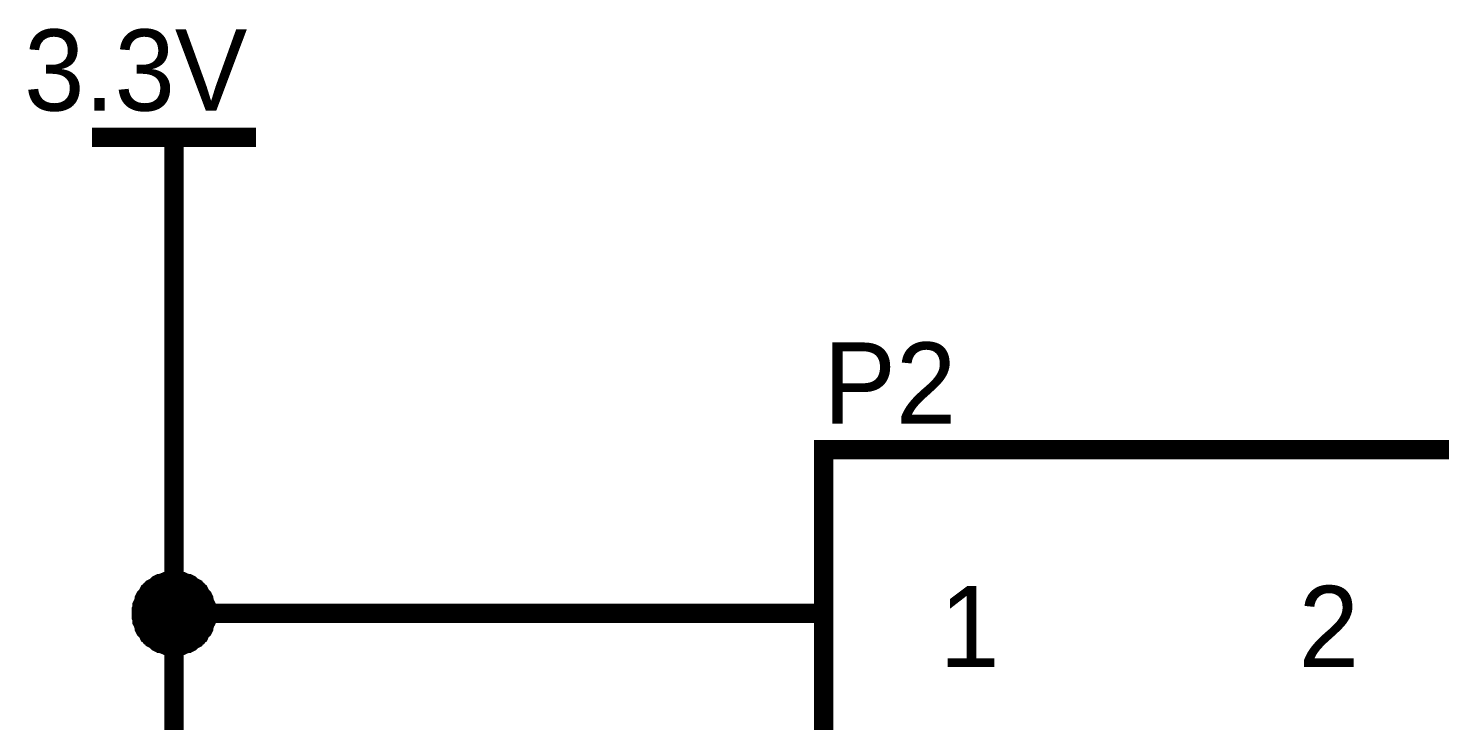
# Model space of a CAD drawing. Header units: millimetres. Extents: x 0 to 394, y 0 to 282.
# Drawn here: x 172.75 to 194.64, y 148.49 to 159.23 of the extents above; entities that cross this region are included whole.
import ezdxf

# ---------------------------------------------------------------- set-up
doc = ezdxf.new("R2010")
doc.units = ezdxf.units.MM
doc.layers.add('Sheet', color=255, linetype='Continuous')

msp = doc.modelspace()

# ---------------------------------------------------------------- linework, layer by layer
at = {"layer": 'Sheet'}
for points, const_width in [([(173.737, 157.536), (176.276, 157.536)], 0.3), ([(175.006, 154.997), (175.006, 157.536)], 0.3), ([(175.006, 154.997), (175.006, 150.157), (180.004, 150.157)], 0.3), ([(174.501, 150.157), (174.501, 150.179), (174.501, 150.213), (174.512, 150.235), (174.512, 150.258), (174.512, 150.28), (174.524, 150.303), (174.535, 150.337), (174.546, 150.359), (174.546, 150.381), (174.557, 150.404), (174.568, 150.415), (174.591, 150.438), (174.602, 150.46), (174.613, 150.483), (174.636, 150.494), (174.647, 150.516), (174.67, 150.527), (174.681, 150.55), (174.703, 150.561), (174.726, 150.572), (174.748, 150.595), (174.759, 150.606), (174.782, 150.617), (174.804, 150.617), (174.827, 150.629), (174.86, 150.64), (174.883, 150.651), (174.905, 150.651), (174.928, 150.651), (174.95, 150.662), (174.984, 150.662), (175.006, 150.662)], 0.3), ([(174.501, 150.157), (174.501, 150.179), (174.501, 150.213), (174.512, 150.235), (174.512, 150.258), (174.512, 150.28), (174.524, 150.303), (174.535, 150.337), (174.546, 150.359), (174.546, 150.381), (174.557, 150.404), (174.568, 150.415), (174.591, 150.438), (174.602, 150.46), (174.613, 150.483), (174.636, 150.494), (174.647, 150.516), (174.67, 150.527), (174.681, 150.55), (174.703, 150.561), (174.726, 150.572), (174.748, 150.595), (174.759, 150.606), (174.782, 150.617), (174.804, 150.617), (174.827, 150.629), (174.86, 150.64), (174.883, 150.651), (174.905, 150.651), (174.928, 150.651), (174.95, 150.662), (174.984, 150.662), (175.006, 150.662)], 0.3), ([(174.501, 150.157), (174.501, 150.179), (174.501, 150.213), (174.512, 150.235), (174.512, 150.258), (174.512, 150.28), (174.524, 150.303), (174.535, 150.337), (174.546, 150.359), (174.546, 150.381), (174.557, 150.404), (174.568, 150.415), (174.591, 150.438), (174.602, 150.46), (174.613, 150.483), (174.636, 150.494), (174.647, 150.516), (174.67, 150.527), (174.681, 150.55), (174.703, 150.561), (174.726, 150.572), (174.748, 150.595), (174.759, 150.606), (174.782, 150.617), (174.804, 150.617), (174.827, 150.629), (174.86, 150.64), (174.883, 150.651), (174.905, 150.651), (174.928, 150.651), (174.95, 150.662), (174.984, 150.662), (175.006, 150.662)], 0.3), ([(174.501, 150.157), (174.501, 150.179), (174.501, 150.213), (174.512, 150.235), (174.512, 150.258), (174.512, 150.28), (174.524, 150.303), (174.535, 150.337), (174.546, 150.359), (174.546, 150.381), (174.557, 150.404), (174.568, 150.415), (174.591, 150.438), (174.602, 150.46), (174.613, 150.483), (174.636, 150.494), (174.647, 150.516), (174.67, 150.527), (174.681, 150.55), (174.703, 150.561), (174.726, 150.572), (174.748, 150.595), (174.759, 150.606), (174.782, 150.617), (174.804, 150.617), (174.827, 150.629), (174.86, 150.64), (174.883, 150.651), (174.905, 150.651), (174.928, 150.651), (174.95, 150.662), (174.984, 150.662), (175.006, 150.662)], 0.3), ([(174.501, 150.157), (174.501, 150.179), (174.501, 150.213), (174.512, 150.235), (174.512, 150.258), (174.512, 150.28), (174.524, 150.303), (174.535, 150.337), (174.546, 150.359), (174.546, 150.381), (174.557, 150.404), (174.568, 150.415), (174.591, 150.438), (174.602, 150.46), (174.613, 150.483), (174.636, 150.494), (174.647, 150.516), (174.67, 150.527), (174.681, 150.55), (174.703, 150.561), (174.726, 150.572), (174.748, 150.595), (174.759, 150.606), (174.782, 150.617), (174.804, 150.617), (174.827, 150.629), (174.86, 150.64), (174.883, 150.651), (174.905, 150.651), (174.928, 150.651), (174.95, 150.662), (174.984, 150.662), (175.006, 150.662)], 0.0991), ([(174.501, 150.157), (174.501, 150.179), (174.501, 150.213), (174.512, 150.235), (174.512, 150.258), (174.512, 150.28), (174.524, 150.303), (174.535, 150.337), (174.546, 150.359), (174.546, 150.381), (174.557, 150.404), (174.568, 150.415), (174.591, 150.438), (174.602, 150.46), (174.613, 150.483), (174.636, 150.494), (174.647, 150.516), (174.67, 150.527), (174.681, 150.55), (174.703, 150.561), (174.726, 150.572), (174.748, 150.595), (174.759, 150.606), (174.782, 150.617), (174.804, 150.617), (174.827, 150.629), (174.86, 150.64), (174.883, 150.651), (174.905, 150.651), (174.928, 150.651), (174.95, 150.662), (174.984, 150.662), (175.006, 150.662)], 0.0991), ([(174.501, 150.157), (174.501, 150.179), (174.501, 150.213), (174.512, 150.235), (174.512, 150.258), (174.512, 150.28), (174.524, 150.303), (174.535, 150.337), (174.546, 150.359), (174.546, 150.381), (174.557, 150.404), (174.568, 150.415), (174.591, 150.438), (174.602, 150.46), (174.613, 150.483), (174.636, 150.494), (174.647, 150.516), (174.67, 150.527), (174.681, 150.55), (174.703, 150.561), (174.726, 150.572), (174.748, 150.595), (174.759, 150.606), (174.782, 150.617), (174.804, 150.617), (174.827, 150.629), (174.86, 150.64), (174.883, 150.651), (174.905, 150.651), (174.928, 150.651), (174.95, 150.662), (174.984, 150.662), (175.006, 150.662)], 0.0991), ([(174.501, 150.157), (174.501, 150.179), (174.501, 150.213), (174.512, 150.235), (174.512, 150.258), (174.512, 150.28), (174.524, 150.303), (174.535, 150.337), (174.546, 150.359), (174.546, 150.381), (174.557, 150.404), (174.568, 150.415), (174.591, 150.438), (174.602, 150.46), (174.613, 150.483), (174.636, 150.494), (174.647, 150.516), (174.67, 150.527), (174.681, 150.55), (174.703, 150.561), (174.726, 150.572), (174.748, 150.595), (174.759, 150.606), (174.782, 150.617), (174.804, 150.617), (174.827, 150.629), (174.86, 150.64), (174.883, 150.651), (174.905, 150.651), (174.928, 150.651), (174.95, 150.662), (174.984, 150.662), (175.006, 150.662)], 0.0991), ([(175.006, 150.662), (175.006, 150.662)], 0.3), ([(175.006, 150.662), (175.029, 150.662), (175.063, 150.662), (175.085, 150.651), (175.108, 150.651), (175.13, 150.651), (175.152, 150.64), (175.186, 150.629), (175.209, 150.617), (175.231, 150.617), (175.254, 150.606), (175.265, 150.595), (175.287, 150.572), (175.31, 150.561), (175.332, 150.55), (175.343, 150.527), (175.366, 150.516), (175.377, 150.494), (175.4, 150.483), (175.411, 150.46), (175.422, 150.438), (175.444, 150.415), (175.456, 150.404), (175.467, 150.381), (175.467, 150.359), (175.478, 150.337), (175.489, 150.303), (175.501, 150.28), (175.501, 150.258), (175.501, 150.235), (175.512, 150.213), (175.512, 150.179), (175.512, 150.157)], 0.3), ([(175.006, 150.662), (175.006, 150.662)], 0.3), ([(175.006, 150.662), (175.029, 150.662), (175.063, 150.662), (175.085, 150.651), (175.108, 150.651), (175.13, 150.651), (175.152, 150.64), (175.186, 150.629), (175.209, 150.617), (175.231, 150.617), (175.254, 150.606), (175.265, 150.595), (175.287, 150.572), (175.31, 150.561), (175.332, 150.55), (175.343, 150.527), (175.366, 150.516), (175.377, 150.494), (175.4, 150.483), (175.411, 150.46), (175.422, 150.438), (175.444, 150.415), (175.456, 150.404), (175.467, 150.381), (175.467, 150.359), (175.478, 150.337), (175.489, 150.303), (175.501, 150.28), (175.501, 150.258), (175.501, 150.235), (175.512, 150.213), (175.512, 150.179), (175.512, 150.157)], 0.3), ([(175.006, 150.662), (175.006, 150.662)], 0.3), ([(175.006, 150.662), (175.029, 150.662), (175.063, 150.662), (175.085, 150.651), (175.108, 150.651), (175.13, 150.651), (175.152, 150.64), (175.186, 150.629), (175.209, 150.617), (175.231, 150.617), (175.254, 150.606), (175.265, 150.595), (175.287, 150.572), (175.31, 150.561), (175.332, 150.55), (175.343, 150.527), (175.366, 150.516), (175.377, 150.494), (175.4, 150.483), (175.411, 150.46), (175.422, 150.438), (175.444, 150.415), (175.456, 150.404), (175.467, 150.381), (175.467, 150.359), (175.478, 150.337), (175.489, 150.303), (175.501, 150.28), (175.501, 150.258), (175.501, 150.235), (175.512, 150.213), (175.512, 150.179), (175.512, 150.157)], 0.3), ([(175.006, 150.662), (175.006, 150.662)], 0.3), ([(175.006, 150.662), (175.029, 150.662), (175.063, 150.662), (175.085, 150.651), (175.108, 150.651), (175.13, 150.651), (175.152, 150.64), (175.186, 150.629), (175.209, 150.617), (175.231, 150.617), (175.254, 150.606), (175.265, 150.595), (175.287, 150.572), (175.31, 150.561), (175.332, 150.55), (175.343, 150.527), (175.366, 150.516), (175.377, 150.494), (175.4, 150.483), (175.411, 150.46), (175.422, 150.438), (175.444, 150.415), (175.456, 150.404), (175.467, 150.381), (175.467, 150.359), (175.478, 150.337), (175.489, 150.303), (175.501, 150.28), (175.501, 150.258), (175.501, 150.235), (175.512, 150.213), (175.512, 150.179), (175.512, 150.157)], 0.3), ([(175.006, 150.662), (175.006, 150.662)], 0.0991), ([(175.006, 150.662), (175.029, 150.662), (175.063, 150.662), (175.085, 150.651), (175.108, 150.651), (175.13, 150.651), (175.152, 150.64), (175.186, 150.629), (175.209, 150.617), (175.231, 150.617), (175.254, 150.606), (175.265, 150.595), (175.287, 150.572), (175.31, 150.561), (175.332, 150.55), (175.343, 150.527), (175.366, 150.516), (175.377, 150.494), (175.4, 150.483), (175.411, 150.46), (175.422, 150.438), (175.444, 150.415), (175.456, 150.404), (175.467, 150.381), (175.467, 150.359), (175.478, 150.337), (175.489, 150.303), (175.501, 150.28), (175.501, 150.258), (175.501, 150.235), (175.512, 150.213), (175.512, 150.179), (175.512, 150.157)], 0.0991), ([(175.006, 150.662), (175.006, 150.662)], 0.0991), ([(175.006, 150.662), (175.029, 150.662), (175.063, 150.662), (175.085, 150.651), (175.108, 150.651), (175.13, 150.651), (175.152, 150.64), (175.186, 150.629), (175.209, 150.617), (175.231, 150.617), (175.254, 150.606), (175.265, 150.595), (175.287, 150.572), (175.31, 150.561), (175.332, 150.55), (175.343, 150.527), (175.366, 150.516), (175.377, 150.494), (175.4, 150.483), (175.411, 150.46), (175.422, 150.438), (175.444, 150.415), (175.456, 150.404), (175.467, 150.381), (175.467, 150.359), (175.478, 150.337), (175.489, 150.303), (175.501, 150.28), (175.501, 150.258), (175.501, 150.235), (175.512, 150.213), (175.512, 150.179), (175.512, 150.157)], 0.0991), ([(175.006, 150.662), (175.006, 150.662)], 0.0991), ([(175.006, 150.662), (175.029, 150.662), (175.063, 150.662), (175.085, 150.651), (175.108, 150.651), (175.13, 150.651), (175.152, 150.64), (175.186, 150.629), (175.209, 150.617), (175.231, 150.617), (175.254, 150.606), (175.265, 150.595), (175.287, 150.572), (175.31, 150.561), (175.332, 150.55), (175.343, 150.527), (175.366, 150.516), (175.377, 150.494), (175.4, 150.483), (175.411, 150.46), (175.422, 150.438), (175.444, 150.415), (175.456, 150.404), (175.467, 150.381), (175.467, 150.359), (175.478, 150.337), (175.489, 150.303), (175.501, 150.28), (175.501, 150.258), (175.501, 150.235), (175.512, 150.213), (175.512, 150.179), (175.512, 150.157)], 0.0991), ([(175.006, 150.662), (175.006, 150.662)], 0.0991), ([(175.006, 150.662), (175.029, 150.662), (175.063, 150.662), (175.085, 150.651), (175.108, 150.651), (175.13, 150.651), (175.152, 150.64), (175.186, 150.629), (175.209, 150.617), (175.231, 150.617), (175.254, 150.606), (175.265, 150.595), (175.287, 150.572), (175.31, 150.561), (175.332, 150.55), (175.343, 150.527), (175.366, 150.516), (175.377, 150.494), (175.4, 150.483), (175.411, 150.46), (175.422, 150.438), (175.444, 150.415), (175.456, 150.404), (175.467, 150.381), (175.467, 150.359), (175.478, 150.337), (175.489, 150.303), (175.501, 150.28), (175.501, 150.258), (175.501, 150.235), (175.512, 150.213), (175.512, 150.179), (175.512, 150.157)], 0.0991), ([(175.006, 149.651), (174.984, 149.651), (174.95, 149.651), (174.928, 149.663), (174.905, 149.663), (174.883, 149.663), (174.86, 149.674), (174.827, 149.685), (174.804, 149.696), (174.782, 149.696), (174.759, 149.708), (174.748, 149.719), (174.726, 149.741), (174.703, 149.753), (174.681, 149.764), (174.67, 149.786), (174.647, 149.797), (174.636, 149.82), (174.613, 149.831), (174.602, 149.854), (174.591, 149.876), (174.568, 149.899), (174.557, 149.91), (174.546, 149.932), (174.546, 149.955), (174.535, 149.977), (174.524, 150.011), (174.512, 150.033), (174.512, 150.056), (174.512, 150.078), (174.501, 150.101), (174.501, 150.134), (174.501, 150.157)], 0.3), ([(174.501, 150.157), (174.501, 150.157)], 0.3), ([(175.006, 149.651), (174.984, 149.651), (174.95, 149.651), (174.928, 149.663), (174.905, 149.663), (174.883, 149.663), (174.86, 149.674), (174.827, 149.685), (174.804, 149.696), (174.782, 149.696), (174.759, 149.708), (174.748, 149.719), (174.726, 149.741), (174.703, 149.753), (174.681, 149.764), (174.67, 149.786), (174.647, 149.797), (174.636, 149.82), (174.613, 149.831), (174.602, 149.854), (174.591, 149.876), (174.568, 149.899), (174.557, 149.91), (174.546, 149.932), (174.546, 149.955), (174.535, 149.977), (174.524, 150.011), (174.512, 150.033), (174.512, 150.056), (174.512, 150.078), (174.501, 150.101), (174.501, 150.134), (174.501, 150.157)], 0.3), ([(174.501, 150.157), (174.501, 150.157)], 0.3), ([(175.006, 149.651), (174.984, 149.651), (174.95, 149.651), (174.928, 149.663), (174.905, 149.663), (174.883, 149.663), (174.86, 149.674), (174.827, 149.685), (174.804, 149.696), (174.782, 149.696), (174.759, 149.708), (174.748, 149.719), (174.726, 149.741), (174.703, 149.753), (174.681, 149.764), (174.67, 149.786), (174.647, 149.797), (174.636, 149.82), (174.613, 149.831), (174.602, 149.854), (174.591, 149.876), (174.568, 149.899), (174.557, 149.91), (174.546, 149.932), (174.546, 149.955), (174.535, 149.977), (174.524, 150.011), (174.512, 150.033), (174.512, 150.056), (174.512, 150.078), (174.501, 150.101), (174.501, 150.134), (174.501, 150.157)], 0.3), ([(174.501, 150.157), (174.501, 150.157)], 0.3), ([(175.006, 149.651), (174.984, 149.651), (174.95, 149.651), (174.928, 149.663), (174.905, 149.663), (174.883, 149.663), (174.86, 149.674), (174.827, 149.685), (174.804, 149.696), (174.782, 149.696), (174.759, 149.708), (174.748, 149.719), (174.726, 149.741), (174.703, 149.753), (174.681, 149.764), (174.67, 149.786), (174.647, 149.797), (174.636, 149.82), (174.613, 149.831), (174.602, 149.854), (174.591, 149.876), (174.568, 149.899), (174.557, 149.91), (174.546, 149.932), (174.546, 149.955), (174.535, 149.977), (174.524, 150.011), (174.512, 150.033), (174.512, 150.056), (174.512, 150.078), (174.501, 150.101), (174.501, 150.134), (174.501, 150.157)], 0.3), ([(174.501, 150.157), (174.501, 150.157)], 0.3), ([(175.006, 149.651), (174.984, 149.651), (174.95, 149.651), (174.928, 149.663), (174.905, 149.663), (174.883, 149.663), (174.86, 149.674), (174.827, 149.685), (174.804, 149.696), (174.782, 149.696), (174.759, 149.708), (174.748, 149.719), (174.726, 149.741), (174.703, 149.753), (174.681, 149.764), (174.67, 149.786), (174.647, 149.797), (174.636, 149.82), (174.613, 149.831), (174.602, 149.854), (174.591, 149.876), (174.568, 149.899), (174.557, 149.91), (174.546, 149.932), (174.546, 149.955), (174.535, 149.977), (174.524, 150.011), (174.512, 150.033), (174.512, 150.056), (174.512, 150.078), (174.501, 150.101), (174.501, 150.134), (174.501, 150.157)], 0.0991), ([(174.501, 150.157), (174.501, 150.157)], 0.0991), ([(175.006, 149.651), (174.984, 149.651), (174.95, 149.651), (174.928, 149.663), (174.905, 149.663), (174.883, 149.663), (174.86, 149.674), (174.827, 149.685), (174.804, 149.696), (174.782, 149.696), (174.759, 149.708), (174.748, 149.719), (174.726, 149.741), (174.703, 149.753), (174.681, 149.764), (174.67, 149.786), (174.647, 149.797), (174.636, 149.82), (174.613, 149.831), (174.602, 149.854), (174.591, 149.876), (174.568, 149.899), (174.557, 149.91), (174.546, 149.932), (174.546, 149.955), (174.535, 149.977), (174.524, 150.011), (174.512, 150.033), (174.512, 150.056), (174.512, 150.078), (174.501, 150.101), (174.501, 150.134), (174.501, 150.157)], 0.0991), ([(174.501, 150.157), (174.501, 150.157)], 0.0991), ([(175.006, 149.651), (174.984, 149.651), (174.95, 149.651), (174.928, 149.663), (174.905, 149.663), (174.883, 149.663), (174.86, 149.674), (174.827, 149.685), (174.804, 149.696), (174.782, 149.696), (174.759, 149.708), (174.748, 149.719), (174.726, 149.741), (174.703, 149.753), (174.681, 149.764), (174.67, 149.786), (174.647, 149.797), (174.636, 149.82), (174.613, 149.831), (174.602, 149.854), (174.591, 149.876), (174.568, 149.899), (174.557, 149.91), (174.546, 149.932), (174.546, 149.955), (174.535, 149.977), (174.524, 150.011), (174.512, 150.033), (174.512, 150.056), (174.512, 150.078), (174.501, 150.101), (174.501, 150.134), (174.501, 150.157)], 0.0991), ([(174.501, 150.157), (174.501, 150.157)], 0.0991), ([(175.006, 149.651), (174.984, 149.651), (174.95, 149.651), (174.928, 149.663), (174.905, 149.663), (174.883, 149.663), (174.86, 149.674), (174.827, 149.685), (174.804, 149.696), (174.782, 149.696), (174.759, 149.708), (174.748, 149.719), (174.726, 149.741), (174.703, 149.753), (174.681, 149.764), (174.67, 149.786), (174.647, 149.797), (174.636, 149.82), (174.613, 149.831), (174.602, 149.854), (174.591, 149.876), (174.568, 149.899), (174.557, 149.91), (174.546, 149.932), (174.546, 149.955), (174.535, 149.977), (174.524, 150.011), (174.512, 150.033), (174.512, 150.056), (174.512, 150.078), (174.501, 150.101), (174.501, 150.134), (174.501, 150.157)], 0.0991), ([(174.501, 150.157), (174.501, 150.157)], 0.0991), ([(175.512, 150.157), (175.512, 150.134), (175.512, 150.101), (175.501, 150.078), (175.501, 150.056), (175.501, 150.033), (175.489, 150.011), (175.478, 149.977), (175.467, 149.955), (175.467, 149.932), (175.456, 149.91), (175.444, 149.899), (175.422, 149.876), (175.411, 149.854), (175.4, 149.831), (175.377, 149.82), (175.366, 149.797), (175.343, 149.786), (175.332, 149.764), (175.31, 149.753), (175.287, 149.741), (175.265, 149.719), (175.254, 149.708), (175.231, 149.696), (175.209, 149.696), (175.186, 149.685), (175.152, 149.674), (175.13, 149.663), (175.108, 149.663), (175.085, 149.663), (175.063, 149.651), (175.029, 149.651), (175.006, 149.651)], 0.3), ([(180.004, 147.619), (175.006, 147.619), (175.006, 150.157)], 0.3), ([(175.512, 150.157), (175.512, 150.134), (175.512, 150.101), (175.501, 150.078), (175.501, 150.056), (175.501, 150.033), (175.489, 150.011), (175.478, 149.977), (175.467, 149.955), (175.467, 149.932), (175.456, 149.91), (175.444, 149.899), (175.422, 149.876), (175.411, 149.854), (175.4, 149.831), (175.377, 149.82), (175.366, 149.797), (175.343, 149.786), (175.332, 149.764), (175.31, 149.753), (175.287, 149.741), (175.265, 149.719), (175.254, 149.708), (175.231, 149.696), (175.209, 149.696), (175.186, 149.685), (175.152, 149.674), (175.13, 149.663), (175.108, 149.663), (175.085, 149.663), (175.063, 149.651), (175.029, 149.651), (175.006, 149.651)], 0.3), ([(175.512, 150.157), (175.512, 150.134), (175.512, 150.101), (175.501, 150.078), (175.501, 150.056), (175.501, 150.033), (175.489, 150.011), (175.478, 149.977), (175.467, 149.955), (175.467, 149.932), (175.456, 149.91), (175.444, 149.899), (175.422, 149.876), (175.411, 149.854), (175.4, 149.831), (175.377, 149.82), (175.366, 149.797), (175.343, 149.786), (175.332, 149.764), (175.31, 149.753), (175.287, 149.741), (175.265, 149.719), (175.254, 149.708), (175.231, 149.696), (175.209, 149.696), (175.186, 149.685), (175.152, 149.674), (175.13, 149.663), (175.108, 149.663), (175.085, 149.663), (175.063, 149.651), (175.029, 149.651), (175.006, 149.651)], 0.3), ([(175.512, 150.157), (175.512, 150.134), (175.512, 150.101), (175.501, 150.078), (175.501, 150.056), (175.501, 150.033), (175.489, 150.011), (175.478, 149.977), (175.467, 149.955), (175.467, 149.932), (175.456, 149.91), (175.444, 149.899), (175.422, 149.876), (175.411, 149.854), (175.4, 149.831), (175.377, 149.82), (175.366, 149.797), (175.343, 149.786), (175.332, 149.764), (175.31, 149.753), (175.287, 149.741), (175.265, 149.719), (175.254, 149.708), (175.231, 149.696), (175.209, 149.696), (175.186, 149.685), (175.152, 149.674), (175.13, 149.663), (175.108, 149.663), (175.085, 149.663), (175.063, 149.651), (175.029, 149.651), (175.006, 149.651)], 0.3), ([(175.512, 150.157), (175.512, 150.134), (175.512, 150.101), (175.501, 150.078), (175.501, 150.056), (175.501, 150.033), (175.489, 150.011), (175.478, 149.977), (175.467, 149.955), (175.467, 149.932), (175.456, 149.91), (175.444, 149.899), (175.422, 149.876), (175.411, 149.854), (175.4, 149.831), (175.377, 149.82), (175.366, 149.797), (175.343, 149.786), (175.332, 149.764), (175.31, 149.753), (175.287, 149.741), (175.265, 149.719), (175.254, 149.708), (175.231, 149.696), (175.209, 149.696), (175.186, 149.685), (175.152, 149.674), (175.13, 149.663), (175.108, 149.663), (175.085, 149.663), (175.063, 149.651), (175.029, 149.651), (175.006, 149.651)], 0.0991), ([(175.512, 150.157), (175.512, 150.134), (175.512, 150.101), (175.501, 150.078), (175.501, 150.056), (175.501, 150.033), (175.489, 150.011), (175.478, 149.977), (175.467, 149.955), (175.467, 149.932), (175.456, 149.91), (175.444, 149.899), (175.422, 149.876), (175.411, 149.854), (175.4, 149.831), (175.377, 149.82), (175.366, 149.797), (175.343, 149.786), (175.332, 149.764), (175.31, 149.753), (175.287, 149.741), (175.265, 149.719), (175.254, 149.708), (175.231, 149.696), (175.209, 149.696), (175.186, 149.685), (175.152, 149.674), (175.13, 149.663), (175.108, 149.663), (175.085, 149.663), (175.063, 149.651), (175.029, 149.651), (175.006, 149.651)], 0.0991), ([(175.512, 150.157), (175.512, 150.134), (175.512, 150.101), (175.501, 150.078), (175.501, 150.056), (175.501, 150.033), (175.489, 150.011), (175.478, 149.977), (175.467, 149.955), (175.467, 149.932), (175.456, 149.91), (175.444, 149.899), (175.422, 149.876), (175.411, 149.854), (175.4, 149.831), (175.377, 149.82), (175.366, 149.797), (175.343, 149.786), (175.332, 149.764), (175.31, 149.753), (175.287, 149.741), (175.265, 149.719), (175.254, 149.708), (175.231, 149.696), (175.209, 149.696), (175.186, 149.685), (175.152, 149.674), (175.13, 149.663), (175.108, 149.663), (175.085, 149.663), (175.063, 149.651), (175.029, 149.651), (175.006, 149.651)], 0.0991), ([(175.512, 150.157), (175.512, 150.134), (175.512, 150.101), (175.501, 150.078), (175.501, 150.056), (175.501, 150.033), (175.489, 150.011), (175.478, 149.977), (175.467, 149.955), (175.467, 149.932), (175.456, 149.91), (175.444, 149.899), (175.422, 149.876), (175.411, 149.854), (175.4, 149.831), (175.377, 149.82), (175.366, 149.797), (175.343, 149.786), (175.332, 149.764), (175.31, 149.753), (175.287, 149.741), (175.265, 149.719), (175.254, 149.708), (175.231, 149.696), (175.209, 149.696), (175.186, 149.685), (175.152, 149.674), (175.13, 149.663), (175.108, 149.663), (175.085, 149.663), (175.063, 149.651), (175.029, 149.651), (175.006, 149.651)], 0.0991), ([(175.512, 150.157), (175.512, 150.157), (175.512, 150.157), (175.512, 150.157), (175.512, 150.157), (175.512, 150.157), (175.512, 150.157), (175.512, 150.157), (175.512, 150.157), (175.512, 150.157), (175.512, 150.157), (175.512, 150.157), (175.512, 150.157), (175.512, 150.157), (175.512, 150.157), (175.512, 150.157), (175.512, 150.157), (175.512, 150.157), (175.512, 150.157), (175.512, 150.157), (175.512, 150.157), (175.512, 150.157), (175.512, 150.157), (175.512, 150.157), (175.512, 150.157), (175.512, 150.157), (175.512, 150.157), (175.512, 150.157), (175.512, 150.157), (175.512, 150.157), (175.512, 150.157), (175.512, 150.157), (175.512, 150.157)], 0.3), ([(175.512, 150.157), (175.512, 150.157)], 0.3), ([(175.512, 150.157), (175.512, 150.157), (175.512, 150.157), (175.512, 150.157), (175.512, 150.157), (175.512, 150.157), (175.512, 150.157), (175.512, 150.157), (175.512, 150.157), (175.512, 150.157), (175.512, 150.157), (175.512, 150.157), (175.512, 150.157), (175.512, 150.157), (175.512, 150.157), (175.512, 150.157), (175.512, 150.157), (175.512, 150.157), (175.512, 150.157), (175.512, 150.157), (175.512, 150.157), (175.512, 150.157), (175.512, 150.157), (175.512, 150.157), (175.512, 150.157), (175.512, 150.157), (175.512, 150.157), (175.512, 150.157), (175.512, 150.157), (175.512, 150.157), (175.512, 150.157), (175.512, 150.157), (175.512, 150.157)], 0.3), ([(175.512, 150.157), (175.512, 150.157)], 0.3), ([(175.512, 150.157), (175.512, 150.157), (175.512, 150.157), (175.512, 150.157), (175.512, 150.157), (175.512, 150.157), (175.512, 150.157), (175.512, 150.157), (175.512, 150.157), (175.512, 150.157), (175.512, 150.157), (175.512, 150.157), (175.512, 150.157), (175.512, 150.157), (175.512, 150.157), (175.512, 150.157), (175.512, 150.157), (175.512, 150.157), (175.512, 150.157), (175.512, 150.157), (175.512, 150.157), (175.512, 150.157), (175.512, 150.157), (175.512, 150.157), (175.512, 150.157), (175.512, 150.157), (175.512, 150.157), (175.512, 150.157), (175.512, 150.157), (175.512, 150.157), (175.512, 150.157), (175.512, 150.157), (175.512, 150.157)], 0.3), ([(175.512, 150.157), (175.512, 150.157)], 0.3), ([(175.512, 150.157), (175.512, 150.157), (175.512, 150.157), (175.512, 150.157), (175.512, 150.157), (175.512, 150.157), (175.512, 150.157), (175.512, 150.157), (175.512, 150.157), (175.512, 150.157), (175.512, 150.157), (175.512, 150.157), (175.512, 150.157), (175.512, 150.157), (175.512, 150.157), (175.512, 150.157), (175.512, 150.157), (175.512, 150.157), (175.512, 150.157), (175.512, 150.157), (175.512, 150.157), (175.512, 150.157), (175.512, 150.157), (175.512, 150.157), (175.512, 150.157), (175.512, 150.157), (175.512, 150.157), (175.512, 150.157), (175.512, 150.157), (175.512, 150.157), (175.512, 150.157), (175.512, 150.157), (175.512, 150.157)], 0.3), ([(175.512, 150.157), (175.512, 150.157)], 0.3), ([(175.512, 150.157), (175.512, 150.157), (175.512, 150.157), (175.512, 150.157), (175.512, 150.157), (175.512, 150.157), (175.512, 150.157), (175.512, 150.157), (175.512, 150.157), (175.512, 150.157), (175.512, 150.157), (175.512, 150.157), (175.512, 150.157), (175.512, 150.157), (175.512, 150.157), (175.512, 150.157), (175.512, 150.157), (175.512, 150.157), (175.512, 150.157), (175.512, 150.157), (175.512, 150.157), (175.512, 150.157), (175.512, 150.157), (175.512, 150.157), (175.512, 150.157), (175.512, 150.157), (175.512, 150.157), (175.512, 150.157), (175.512, 150.157), (175.512, 150.157), (175.512, 150.157), (175.512, 150.157), (175.512, 150.157)], 0.0991), ([(175.512, 150.157), (175.512, 150.157)], 0.0991), ([(175.512, 150.157), (175.512, 150.157), (175.512, 150.157), (175.512, 150.157), (175.512, 150.157), (175.512, 150.157), (175.512, 150.157), (175.512, 150.157), (175.512, 150.157), (175.512, 150.157), (175.512, 150.157), (175.512, 150.157), (175.512, 150.157), (175.512, 150.157), (175.512, 150.157), (175.512, 150.157), (175.512, 150.157), (175.512, 150.157), (175.512, 150.157), (175.512, 150.157), (175.512, 150.157), (175.512, 150.157), (175.512, 150.157), (175.512, 150.157), (175.512, 150.157), (175.512, 150.157), (175.512, 150.157), (175.512, 150.157), (175.512, 150.157), (175.512, 150.157), (175.512, 150.157), (175.512, 150.157), (175.512, 150.157)], 0.0991), ([(175.512, 150.157), (175.512, 150.157)], 0.0991), ([(175.512, 150.157), (175.512, 150.157), (175.512, 150.157), (175.512, 150.157), (175.512, 150.157), (175.512, 150.157), (175.512, 150.157), (175.512, 150.157), (175.512, 150.157), (175.512, 150.157), (175.512, 150.157), (175.512, 150.157), (175.512, 150.157), (175.512, 150.157), (175.512, 150.157), (175.512, 150.157), (175.512, 150.157), (175.512, 150.157), (175.512, 150.157), (175.512, 150.157), (175.512, 150.157), (175.512, 150.157), (175.512, 150.157), (175.512, 150.157), (175.512, 150.157), (175.512, 150.157), (175.512, 150.157), (175.512, 150.157), (175.512, 150.157), (175.512, 150.157), (175.512, 150.157), (175.512, 150.157), (175.512, 150.157)], 0.0991), ([(175.512, 150.157), (175.512, 150.157)], 0.0991), ([(175.512, 150.157), (175.512, 150.157), (175.512, 150.157), (175.512, 150.157), (175.512, 150.157), (175.512, 150.157), (175.512, 150.157), (175.512, 150.157), (175.512, 150.157), (175.512, 150.157), (175.512, 150.157), (175.512, 150.157), (175.512, 150.157), (175.512, 150.157), (175.512, 150.157), (175.512, 150.157), (175.512, 150.157), (175.512, 150.157), (175.512, 150.157), (175.512, 150.157), (175.512, 150.157), (175.512, 150.157), (175.512, 150.157), (175.512, 150.157), (175.512, 150.157), (175.512, 150.157), (175.512, 150.157), (175.512, 150.157), (175.512, 150.157), (175.512, 150.157), (175.512, 150.157), (175.512, 150.157), (175.512, 150.157)], 0.0991), ([(175.512, 150.157), (175.512, 150.157)], 0.0991), ([(185.08, 150.157), (180.004, 150.157)], 0.3)]:
    msp.add_lwpolyline(points, dxfattribs=dict(at, const_width=const_width))
for points, const_width in [([(185.08, 152.695), (195.244, 152.695), (195.244, 137.455), (185.08, 137.455), (185.08, 152.695)], 0.3), ([(185.08, 152.695), (185.08, 137.455), (195.244, 137.455), (195.244, 152.695), (185.08, 152.695), (185.08, 152.695)], 0.0991)]:
    msp.add_lwpolyline(points, close=True, dxfattribs=dict(at, const_width=const_width))
at = {"layer": 'Sheet', "const_width": 0.508}
msp.add_lwpolyline([(174.746, 150.16, 1), (175.254, 150.16, 1)], format="xyb", close=True, dxfattribs=at)

# ---------------------------------------------------------------- texts
at = {"layer": 'Sheet'}
for s, height, p in [('3.3V', 1.2579, (172.682, 157.951)), ('P2', 1.2579, (185.08, 153.099)), ('1', 1.258, (186.877, 149.326)), ('2', 1.258, (192.448, 149.326))]:
    msp.add_text(s, height=height, dxfattribs=at).set_placement(p)

doc.saveas('drawing.dxf')
